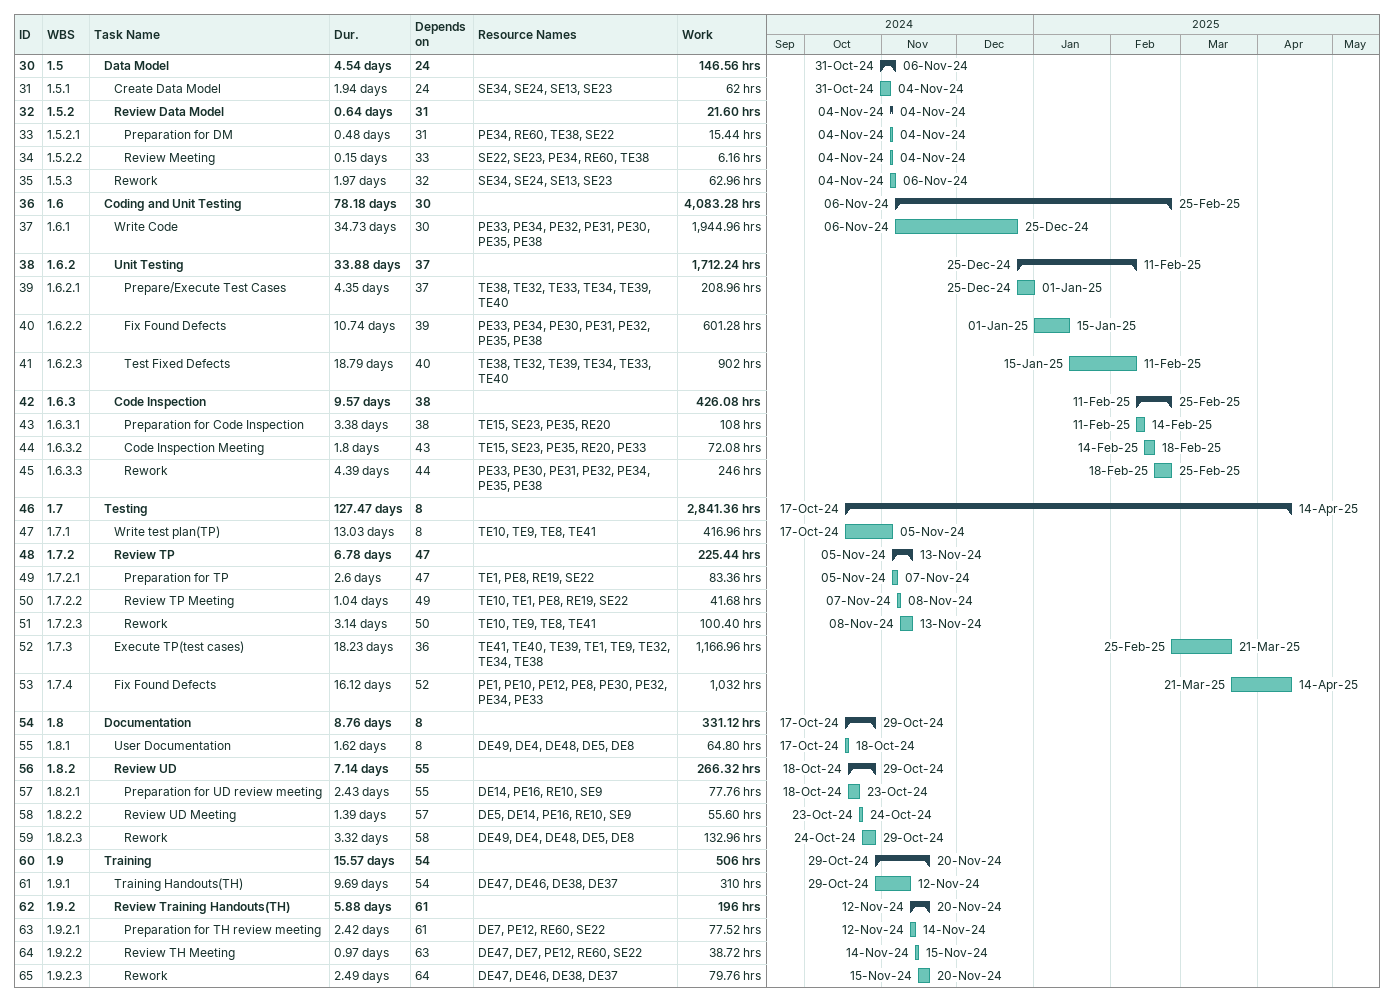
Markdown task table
| ID | WBS | Task | Duration | Start | Finish | Predecessors | Resources | Work (h) |
|---|---|---|---|---|---|---|---|---|
| 30 | 1.5 | **Data Model** | 4.54d | 2024-10-31 | 2024-11-06 | 24 |  | 146.56 |
| 31 | 1.5.1 | Create Data Model | 1.94d | 2024-10-31 | 2024-11-04 | 24 | SE34, SE24, SE13, SE23 | 62 |
| 32 | 1.5.2 | **Review Data Model** | 0.64d | 2024-11-04 | 2024-11-04 | 31 |  | 21.60 |
| 33 | 1.5.2.1 | Preparation for DM | 0.48d | 2024-11-04 | 2024-11-04 | 31 | PE34, RE60, TE38, SE22 | 15.44 |
| 34 | 1.5.2.2 | Review Meeting | 0.15d | 2024-11-04 | 2024-11-04 | 33 | SE22, SE23, PE34, RE60, TE38 | 6.16 |
| 35 | 1.5.3 | Rework | 1.97d | 2024-11-04 | 2024-11-06 | 32 | SE34, SE24, SE13, SE23 | 62.96 |
| 36 | 1.6 | **Coding and Unit Testing** | 78.18d | 2024-11-06 | 2025-02-25 | 30 |  | 4083.28 |
| 37 | 1.6.1 | Write Code | 34.73d | 2024-11-06 | 2024-12-25 | 30 | PE33, PE34, PE32, PE31, PE30, PE35, PE38 | 1944.96 |
| 38 | 1.6.2 | **Unit Testing** | 33.88d | 2024-12-25 | 2025-02-11 | 37 |  | 1712.24 |
| 39 | 1.6.2.1 | Prepare/Execute Test Cases | 4.35d | 2024-12-25 | 2025-01-01 | 37 | TE38, TE32, TE33, TE34, TE39, TE40 | 208.96 |
| 40 | 1.6.2.2 | Fix Found Defects | 10.74d | 2025-01-01 | 2025-01-15 | 39 | PE33, PE34, PE30, PE31, PE32, PE35, PE38 | 601.28 |
| 41 | 1.6.2.3 | Test Fixed Defects | 18.79d | 2025-01-15 | 2025-02-11 | 40 | TE38, TE32, TE39, TE34, TE33, TE40 | 902 |
| 42 | 1.6.3 | **Code Inspection** | 9.57d | 2025-02-11 | 2025-02-25 | 38 |  | 426.08 |
| 43 | 1.6.3.1 | Preparation for Code Inspection | 3.38d | 2025-02-11 | 2025-02-14 | 38 | TE15, SE23, PE35, RE20 | 108 |
| 44 | 1.6.3.2 | Code Inspection Meeting | 1.8d | 2025-02-14 | 2025-02-18 | 43 | TE15, SE23, PE35, RE20, PE33 | 72.08 |
| 45 | 1.6.3.3 | Rework | 4.39d | 2025-02-18 | 2025-02-25 | 44 | PE33, PE30, PE31, PE32, PE34, PE35, PE38 | 246 |
| 46 | 1.7 | **Testing** | 127.47d | 2024-10-17 | 2025-04-14 | 8 |  | 2841.36 |
| 47 | 1.7.1 | Write test plan(TP) | 13.03d | 2024-10-17 | 2024-11-05 | 8 | TE10, TE9, TE8, TE41 | 416.96 |
| 48 | 1.7.2 | **Review TP** | 6.78d | 2024-11-05 | 2024-11-13 | 47 |  | 225.44 |
| 49 | 1.7.2.1 | Preparation for TP | 2.6d | 2024-11-05 | 2024-11-07 | 47 | TE1, PE8, RE19, SE22 | 83.36 |
| 50 | 1.7.2.2 | Review TP Meeting | 1.04d | 2024-11-07 | 2024-11-08 | 49 | TE10, TE1, PE8, RE19, SE22 | 41.68 |
| 51 | 1.7.2.3 | Rework | 3.14d | 2024-11-08 | 2024-11-13 | 50 | TE10, TE9, TE8, TE41 | 100.40 |
| 52 | 1.7.3 | Execute TP(test cases) | 18.23d | 2025-02-25 | 2025-03-21 | 36 | TE41, TE40, TE39, TE1, TE9, TE32, TE34, TE38 | 1166.96 |
| 53 | 1.7.4 | Fix Found Defects | 16.12d | 2025-03-21 | 2025-04-14 | 52 | PE1, PE10, PE12, PE8, PE30, PE32, PE34, PE33 | 1032 |
| 54 | 1.8 | **Documentation** | 8.76d | 2024-10-17 | 2024-10-29 | 8 |  | 331.12 |
| 55 | 1.8.1 | User Documentation | 1.62d | 2024-10-17 | 2024-10-18 | 8 | DE49, DE4, DE48, DE5, DE8 | 64.80 |
| 56 | 1.8.2 | **Review UD** | 7.14d | 2024-10-18 | 2024-10-29 | 55 |  | 266.32 |
| 57 | 1.8.2.1 | Preparation for UD review meeting | 2.43d | 2024-10-18 | 2024-10-23 | 55 | DE14, PE16, RE10, SE9 | 77.76 |
| 58 | 1.8.2.2 | Review UD Meeting | 1.39d | 2024-10-23 | 2024-10-24 | 57 | DE5, DE14, PE16, RE10, SE9 | 55.60 |
| 59 | 1.8.2.3 | Rework | 3.32d | 2024-10-24 | 2024-10-29 | 58 | DE49, DE4, DE48, DE5, DE8 | 132.96 |
| 60 | 1.9 | **Training** | 15.57d | 2024-10-29 | 2024-11-20 | 54 |  | 506 |
| 61 | 1.9.1 | Training Handouts(TH) | 9.69d | 2024-10-29 | 2024-11-12 | 54 | DE47, DE46, DE38, DE37 | 310 |
| 62 | 1.9.2 | **Review Training Handouts(TH)** | 5.88d | 2024-11-12 | 2024-11-20 | 61 |  | 196 |
| 63 | 1.9.2.1 | Preparation for TH review meeting | 2.42d | 2024-11-12 | 2024-11-14 | 61 | DE7, PE12, RE60, SE22 | 77.52 |
| 64 | 1.9.2.2 | Review TH Meeting | 0.97d | 2024-11-14 | 2024-11-15 | 63 | DE47, DE7, PE12, RE60, SE22 | 38.72 |
| 65 | 1.9.2.3 | Rework | 2.49d | 2024-11-15 | 2024-11-20 | 64 | DE47, DE46, DE38, DE37 | 79.76 |
